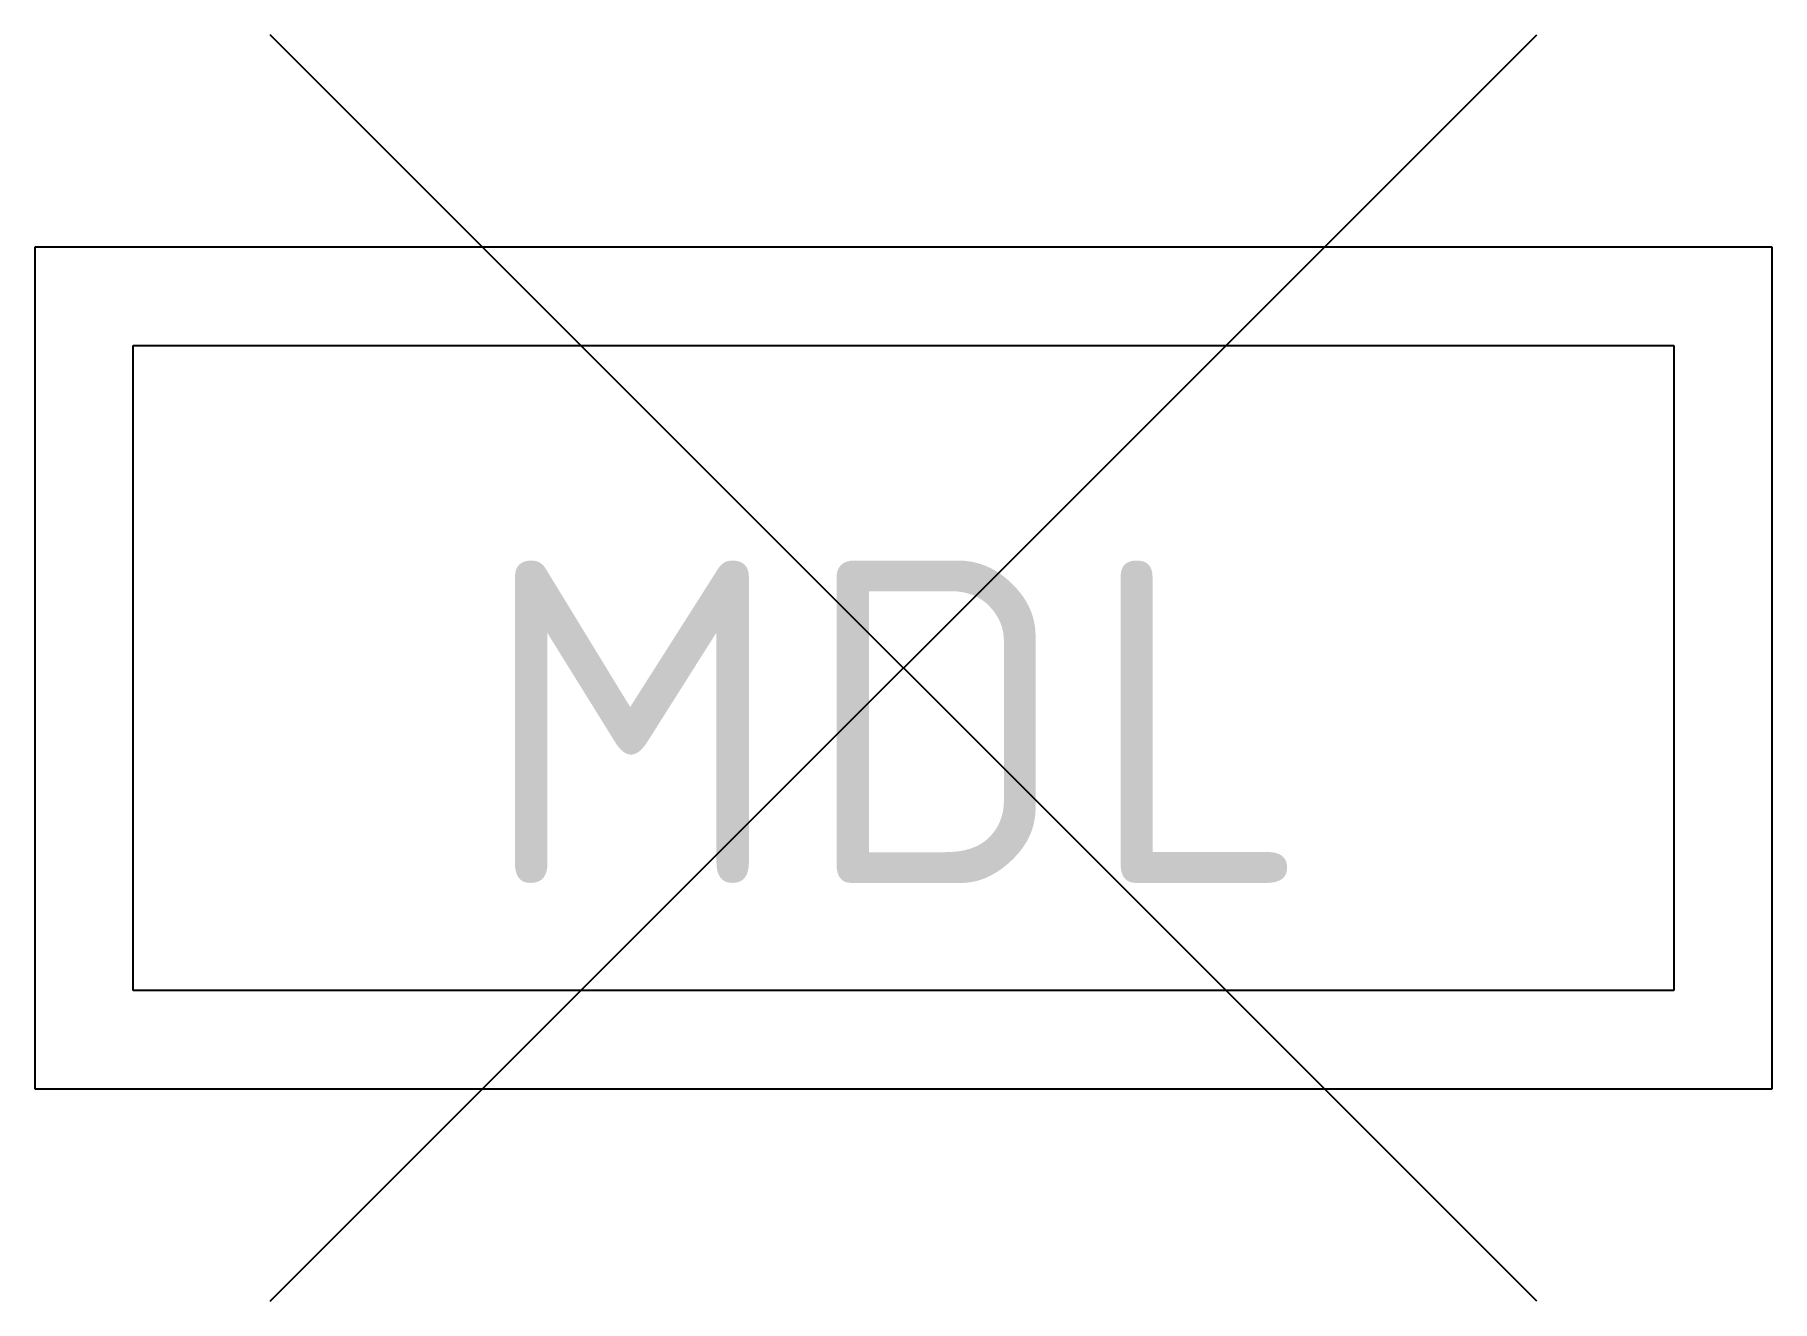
# Model space of a CAD drawing. Header units: metres. Extents: x -0.97 to 0, y -0.354 to 0.354.
import ezdxf

# ---------------------------------------------------------------- set-up
doc = ezdxf.new("R2010")
doc.units = ezdxf.units.M
doc.header["$MEASUREMENT"] = 0
doc.styles.add('Style-NLCS-ISO', font='')
doc.styles.get('Style-NLCS-ISO').set_extended_font_data('NLCS-ISO')

msp = doc.modelspace()

# ---------------------------------------------------------------- linework, layer by layer
for p, q in [((-0.13145, -0.35355), (-0.83855, 0.35355)), ((-0.83855, -0.35355), (-0.13145, 0.35355)), ((0, 0.235), (-0.97, 0.235)), ((-0.97, 0.235), (-0.97, -0.235)), ((0, -0.235), (0, 0.235)), ((-0.915, 0.18), (-0.055, 0.18)), ((-0.915, -0.18), (-0.915, 0.18)), ((-0.055, 0.18), (-0.055, -0.18)), ((-0.055, -0.18), (-0.915, -0.18)), ((-0.97, -0.235), (0, -0.235))]:
    msp.add_line(p, q)

# ---------------------------------------------------------------- texts
at = {"insert": (-0.485, -0.03), "char_height": 0.18, "attachment_point": 5, "line_spacing_factor": 0.6, "style": 'Style-NLCS-ISO'}
msp.add_mtext('\\T1.072;MDL', dxfattribs=at)

doc.saveas('drawing.dxf')
